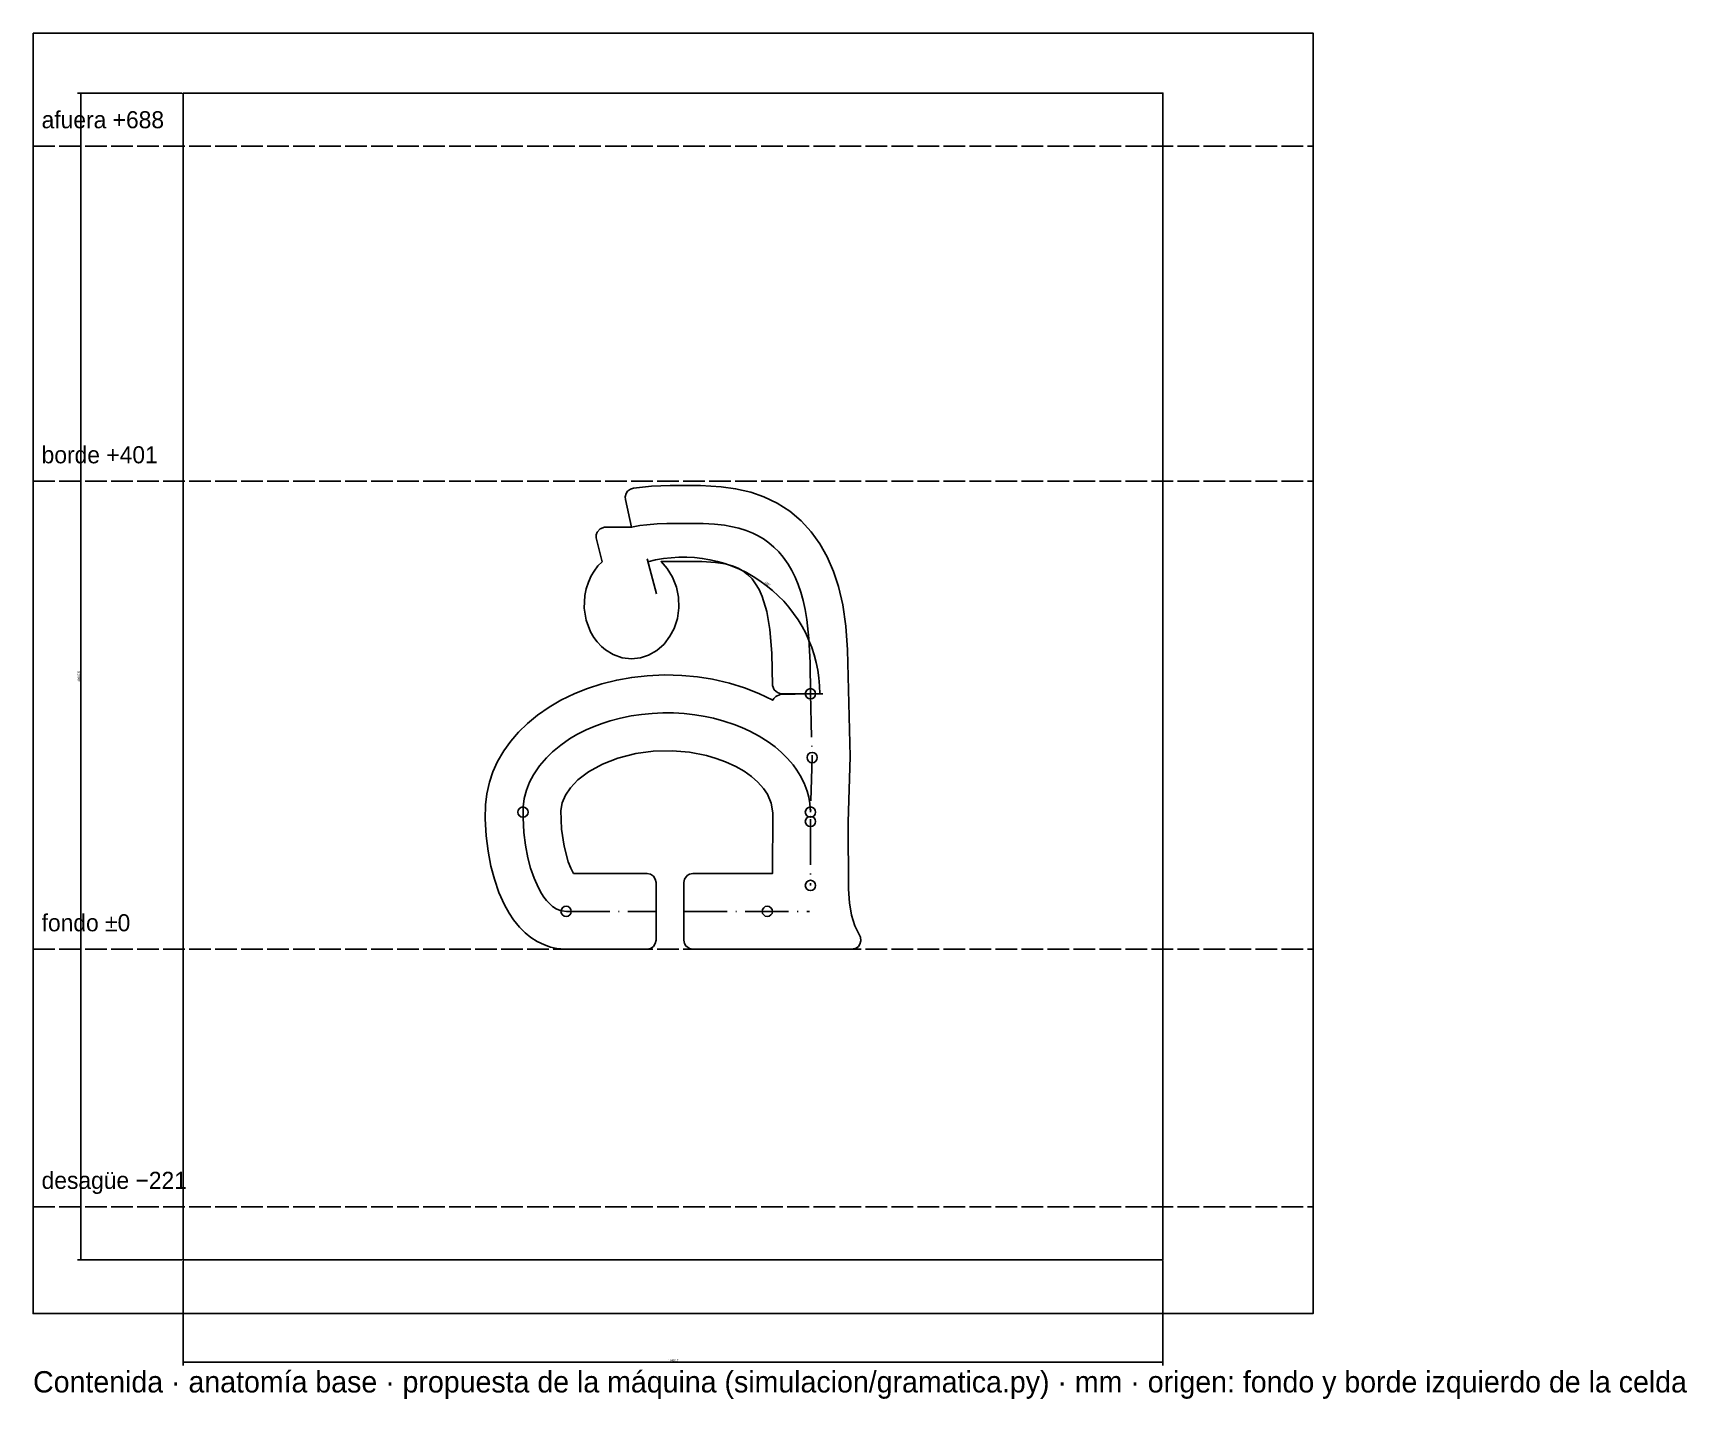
# Model space of a CAD drawing. Header units: millimetres. Extents: x -18 to 176, y -53 to 107.
import ezdxf
from ezdxf.enums import TextEntityAlignment as Align

# ---------------------------------------------------------------- set-up
doc = ezdxf.new("R2010")
doc.units = ezdxf.units.MM
doc.header["$LTSCALE"] = 2
doc.linetypes.add('DASHDOT', pattern=[3.556, 2.54, -0.508, 0, -0.508])
doc.linetypes.add('DASHED', pattern=[1.524, 1.27, -0.254])
for name, color, linetype in [('CELDA', 8, 'CONTINUOUS'), ('CONTORNO', 7, 'CONTINUOUS'), ('COTAS', 2, 'CONTINUOUS'), ('EJE', 1, 'DASHDOT'), ('LINEAS', 8, 'DASHED'), ('NODOS', 3, 'CONTINUOUS'), ('PLACA', 9, 'CONTINUOUS'), ('TEXTO', 7, 'CONTINUOUS')]:
    doc.layers.add(name, color=color, linetype=linetype)
doc.styles.add('OpenSansCondensed-Light', font='OpenSansCondensed-Light.ttf')
doc.dimstyles.new('EZDXF', dxfattribs={"dimtxt": 0.25, "dimasz": 0.175, "dimexe": 0.375, "dimexo": 0.125, "dimgap": 0.1, "dimtad": 1, "dimlfac": 100, "dimzin": 12, "dimdsep": 46, "dimtxsty": 'OpenSansCondensed-Light', "dimblk": 'ARCHTICK', "dimcen": 2.5, "dimazin": 3, "dimtfac": 0.5, "dimtmove": 2, "dimatfit": 3})

# ---------------------------------------------------------------- blocks, each defined once
blk = doc.blocks.new('_ARCHTICK')
at = {"color": 0, "linetype": 'BYBLOCK', "const_width": 0.15}
blk.add_lwpolyline([(-0.5, -0.5), (0.5, 0.5)], dxfattribs=at)

msp = doc.modelspace()

# ---------------------------------------------------------------- linework, layer by layer
at = {"layer": 'CELDA'}
msp.add_lwpolyline([(0, 100.28653), (114.807, 100.28653), (114.807, -36.38847), (0, -36.38847)], close=True, dxfattribs=at)
at = {"layer": 'CONTORNO'}
msp.add_lwpolyline([(45.7535, 8.87653), (45.431, 9.48153), (45.1235, 10.24903), (44.631, 12.06903), (44.341, 14.07153), (44.256, 16.23903), (44.411, 17.13153), (44.801, 18.05653), (45.3785, 18.91403), (46.246, 19.82903), (47.486, 20.78153), (49.1185, 21.68653), (50.926, 22.38903), (53.0535, 22.92403), (55.071, 23.19403), (57.3085, 23.24653), (59.346, 23.07403), (61.3135, 22.69403), (62.4735, 22.36153), (63.5685, 21.96153), (64.7735, 21.40153), (65.7285, 20.84903), (66.591, 20.23403), (67.3485, 19.56653), (67.991, 18.84653), (68.4635, 18.14653), (68.9135, 17.09903), (69.0885, 15.98153), (69.0635, 8.87653), (59.7335, 8.87403), (59.321, 8.79153), (59.051, 8.62903), (58.7385, 8.21153), (58.6585, 7.79903), (58.6585, 1.07403), (58.7385, 0.66403), (58.901, 0.39403), (59.321, 0.08153), (59.7335, -0.00097), (78.3535, -0.00097), (78.866, 0.12903), (79.121, 0.32153), (79.3085, 0.57903), (79.426, 0.98903), (79.376, 1.40903), (78.6985, 2.73903), (78.3185, 3.98903), (78.076, 5.42153), (77.9535, 7.05403), (77.9385, 14.89153), (78.146, 22.58653), (77.8585, 35.08903), (77.6485, 37.85903), (77.2885, 40.34153), (76.791, 42.49653), (76.2185, 44.25903), (75.4835, 45.96403), (74.616, 47.50653), (73.5985, 48.91403), (72.4085, 50.20153), (71.076, 51.31903), (69.591, 52.26903), (68.0535, 52.99903), (66.5235, 53.52653), (64.741, 53.93903), (63.041, 54.17153), (60.631, 54.30903), (57.051, 54.31653), (54.8835, 54.23403), (52.786, 53.99653), (52.3985, 53.88653), (52.071, 53.64153), (51.901, 53.38903), (51.796, 52.99403), (51.8185, 52.68903), (52.5385, 49.43153), (49.3635, 49.42653), (48.8635, 49.24153), (48.511, 48.83903), (48.411, 48.53153), (48.4085, 48.20653), (49.086, 45.39403), (48.606, 44.89903), (48.1485, 44.29903), (47.821, 43.75403), (47.481, 43.01653), (47.226, 42.23653), (47.0685, 41.45403), (47.0035, 39.96653), (47.2335, 38.53153), (47.741, 37.19403), (48.1285, 36.52653), (48.501, 36.02153), (49.006, 35.47653), (49.471, 35.08153), (50.3985, 34.51153), (51.4385, 34.14403), (52.521, 34.01653), (53.6035, 34.13403), (54.5135, 34.43403), (55.486, 34.98903), (56.346, 35.75403), (57.0435, 36.66653), (57.5235, 37.59153), (57.906, 38.76153), (58.0785, 39.99653), (58.041, 41.24653), (57.801, 42.43403), (57.3535, 43.57403), (56.7235, 44.59403), (55.9985, 45.40903), (60.776, 45.42653), (62.3685, 45.31903), (63.496, 45.14153), (64.3385, 44.91653), (65.016, 44.64403), (65.5885, 44.32653), (66.1435, 43.90653), (66.6585, 43.38403), (67.0785, 42.81903), (67.476, 42.13653), (67.846, 41.31153), (68.386, 39.55903), (68.761, 37.46653), (68.9935, 34.66403), (69.0685, 30.89653), (69.246, 30.40653), (69.6335, 30.05653), (70.0335, 29.93403), (73.481, 29.93153), (69.9435, 29.82653), (69.4385, 29.62403), (69.2085, 29.38903), (69.0835, 29.16153), (67.4585, 29.94903), (65.771, 30.61403), (64.026, 31.15653), (62.0435, 31.61903), (60.266, 31.90403), (58.4435, 32.07653), (56.3885, 32.12903), (54.381, 32.04153), (52.571, 31.83903), (50.806, 31.52403), (49.0585, 31.09403), (47.376, 30.55403), (45.896, 29.96653), (44.271, 29.18153), (42.866, 28.36153), (41.531, 27.43403), (40.3285, 26.44153), (39.3035, 25.44153), (38.396, 24.39153), (37.5735, 23.24653), (36.8435, 21.99403), (36.286, 20.76903), (35.8785, 19.57153), (35.561, 18.19403), (35.406, 16.90903), (35.386, 15.28403), (35.5035, 13.28403), (35.726, 11.47153), (36.0535, 9.74903), (36.4635, 8.18903), (36.991, 6.65903), (37.6485, 5.19653), (38.1885, 4.23403), (38.7185, 3.44153), (39.4035, 2.59903), (40.081, 1.92403), (40.7385, 1.39153), (41.4635, 0.92403), (42.336, 0.49903), (43.0335, 0.25903), (43.766, 0.09653), (44.7235, 0.00403), (54.3335, -0.00097), (54.7435, 0.08153), (55.0935, 0.31403), (55.326, 0.66403), (55.4085, 1.07403), (55.4085, 7.79903), (55.326, 8.21153), (55.0935, 8.55903), (54.7435, 8.79153), (54.3335, 8.87403)], close=True, dxfattribs=at)
at = {"layer": 'EJE'}
for points in [[(52.541, 49.43153), (53.516, 49.62153), (54.3235, 49.72903), (55.551, 49.82903), (56.676, 49.87153), (59.5185, 49.88653), (60.9185, 49.86153), (62.2785, 49.78653), (63.4135, 49.65903), (64.1735, 49.53153), (65.1035, 49.31653), (65.9535, 49.05153), (66.741, 48.73653), (67.2935, 48.46653), (67.986, 48.06153), (68.631, 47.60653), (69.231, 47.09903), (69.786, 46.54153), (70.3035, 45.93153), (70.891, 45.09403), (71.3185, 44.36153), (71.706, 43.57153), (72.056, 42.72403), (72.3685, 41.81403), (72.641, 40.83653), (72.8785, 39.78403), (73.076, 38.64403), (73.331, 36.38153), (73.471, 33.54153), (73.501, 29.93153)], [(73.501, 29.93153), (73.711, 22.44653), (73.501, 14.96153), (73.501, 7.47403)], [(73.501, 16.06653), (73.4385, 17.06403), (73.311, 17.80153), (73.1185, 18.52653), (72.766, 19.46153), (72.3135, 20.35153), (71.916, 20.98903), (71.4735, 21.59403), (70.8235, 22.35403), (70.1135, 23.05903), (69.3535, 23.70653), (68.5485, 24.29903), (67.4935, 24.96903), (66.391, 25.55653), (65.481, 25.97153), (64.551, 26.33903), (63.3635, 26.73153), (62.1585, 27.05653), (61.181, 27.26653), (59.946, 27.46903), (58.7035, 27.60653), (57.456, 27.68153), (56.206, 27.68903), (54.9585, 27.63403), (53.7135, 27.51403), (52.4785, 27.33153), (51.2535, 27.07903), (50.046, 26.75903), (49.0935, 26.45403), (48.156, 26.10403), (47.2385, 25.70653), (46.126, 25.13903), (45.266, 24.62903), (44.2385, 23.91903), (43.2735, 23.12403), (42.5585, 22.42653), (41.7485, 21.47403), (41.051, 20.43903), (40.591, 19.55153), (40.226, 18.61903), (39.9735, 17.65403), (39.836, 16.66403), (39.821, 15.41403), (39.9235, 13.66653), (40.106, 12.17903), (40.386, 10.70653), (40.7035, 9.49653), (41.1085, 8.31403), (41.621, 7.17403), (41.9885, 6.52153), (42.266, 6.10653), (42.5735, 5.71153), (42.9135, 5.34653), (43.2935, 5.01903), (43.711, 4.74653), (44.1685, 4.54903), (44.411, 4.48403), (44.9085, 4.43653), (55.4085, 4.43653)], [(58.6585, 4.43653), (73.4085, 4.43653)]]:
    msp.add_lwpolyline(points, dxfattribs=at)
at = {"layer": 'LINEAS'}
for p, q in [((-17.5965, 94.07403), (132.4035, 94.07403)), ((-17.5965, 54.82403), (132.4035, 54.82403)), ((-17.5965, 0), (132.4035, 0)), ((-17.5965, -30.17597), (132.4035, -30.17597))]:
    msp.add_line(p, q, dxfattribs=at)
at = {"layer": 'NODOS'}
for centre in [(73.501, 29.93153), (73.711, 22.44653), (39.8135, 16.06653), (73.501, 16.06653), (73.501, 14.96153), (73.501, 7.47403), (44.8685, 4.43653), (68.4485, 4.43653)]:
    msp.add_circle(centre, 0.6, dxfattribs=at)
at = {"layer": 'PLACA'}
msp.add_lwpolyline([(-17.5965, 107.32403), (132.4035, 107.32403), (132.4035, -42.67597), (-17.5965, -42.67597)], close=True, dxfattribs=at)

# ---------------------------------------------------------------- texts
at = {"layer": 'TEXTO'}
for s, height, p in [('afuera +688', 2, (-16.5965, 95.57403)), ('borde +401', 2, (-16.5965, 56.32403)), ('fondo ±0', 2, (-16.5965, 1.5)), ('desagüe −221', 2, (-16.5965, -28.67597)), ('Contenida · anatomía base · propuesta de la máquina (simulacion/gramatica.py) · mm · origen: fondo y borde izquierdo de la celda', 2.5, (-17.5965, -52.67597))]:
    msp.add_text(s, height=height, dxfattribs=at).set_placement(p, align=Align.BOTTOM_LEFT)

# ---------------------------------------------------------------- dimensions: what is measured, and where the dimension line sits
at = {"layer": 'COTAS'}
msp.add_linear_dim(base=(-12, -36.38847), p1=(0, -36.38847), p2=(0, 100.28653), angle=90, dimstyle='EZDXF', dxfattribs=at).render()
msp.add_angular_dim_3p(base=(68.33497, 42.62584), center=(58.59479, 29.93219), p1=(70.59479, 29.93219), p2=(55.48896, 41.52329), dimstyle='EZDXF', dxfattribs=at).render()
msp.add_linear_dim(base=(0, -48.38847), p1=(0, -36.38847), p2=(114.807, -36.38847), dimstyle='EZDXF', dxfattribs=at).render()

doc.saveas('drawing.dxf')
